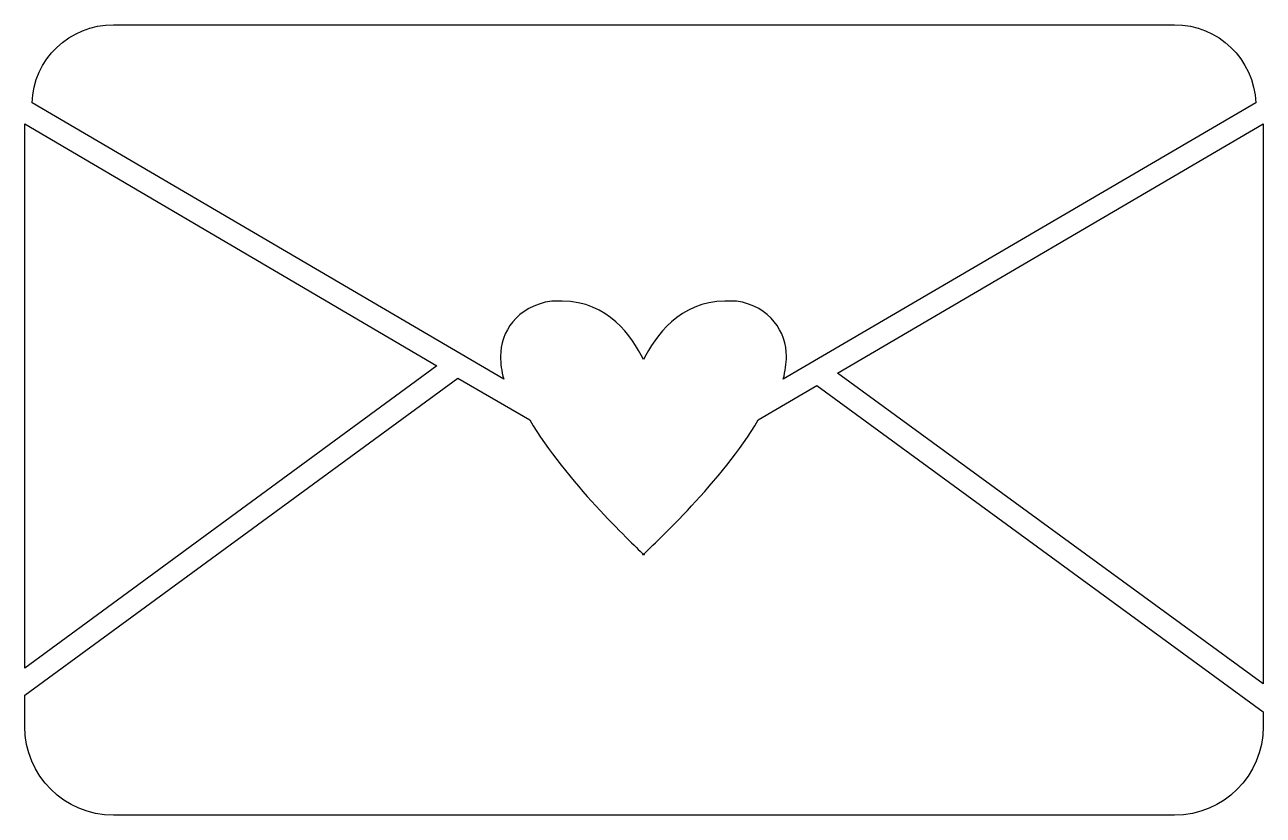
# Model space of a CAD drawing. Header units: centimetres. Extents: x -16.4 to 16.4, y -10.5 to 10.5.
import ezdxf

# ---------------------------------------------------------------- set-up
doc = ezdxf.new("R2010")
doc.units = ezdxf.units.CM
doc.header["$MEASUREMENT"] = 0
doc.layers.add('Layer 1', color=7, linetype='Continuous')

msp = doc.modelspace()

# ---------------------------------------------------------------- linework, layer by layer
at = {"layer": 'Layer 1'}
for points, knots in [([(14.04571, 10.46887), (14.04571, 10.46887), (-14.04574, 10.46887), (-14.04574, 10.46887), (-14.04574, 10.46887), (-15.20564, 10.46887), (-16.17262, 9.55736), (-16.20034, 8.39708), (-16.20034, 8.39708), (-16.20034, 8.39708), (-3.71521, 1.0772), (-3.71521, 1.0772), (-3.71521, 1.0772), (-3.7703, 1.29823), (-3.798, 1.49156), (-3.798, 1.6849), (-3.798, 1.6849), (-3.798, 2.3203), (-3.38364, 3.01078), (-2.44439, 3.14902), (-2.44439, 3.14902), (-2.3616, 3.14902), (-2.25106, 3.14902), (-2.16827, 3.14902), (-2.16827, 3.14902), (-0.95291, 3.14902), (-0.31751, 2.20978), (-0.01366, 1.60208), (-0.01366, 1.60208), (0.29019, 2.20978), (0.95331, 3.14902), (2.14095, 3.14902), (2.14095, 3.14902), (2.25149, 3.14902), (2.33428, 3.14902), (2.44477, 3.14902), (2.44477, 3.14902), (3.35629, 3.01078), (3.77065, 2.32029), (3.77065, 1.6849), (3.77065, 1.6849), (3.77065, 1.49157), (3.74292, 1.29826), (3.68746, 1.0772), (3.68746, 1.0772), (3.68746, 1.0772), (16.20032, 8.39708), (16.20032, 8.39708), (16.20032, 8.39708), (16.14526, 9.55736), (15.20601, 10.46887), (14.04571, 10.46887)], [0, 0, 0, 0, 0.07142857, 0.07142857, 0.07142857, 0.07142857, 0.14285714, 0.14285714, 0.14285714, 0.14285714, 0.21428571, 0.21428571, 0.21428571, 0.21428571, 0.28571429, 0.28571429, 0.28571429, 0.28571429, 0.35714286, 0.35714286, 0.35714286, 0.35714286, 0.42857143, 0.42857143, 0.42857143, 0.42857143, 0.5, 0.5, 0.5, 0.5, 0.57142857, 0.57142857, 0.57142857, 0.57142857, 0.64285714, 0.64285714, 0.64285714, 0.64285714, 0.71428571, 0.71428571, 0.71428571, 0.71428571, 0.78571429, 0.78571429, 0.78571429, 0.78571429, 0.85714286, 0.85714286, 0.85714286, 0.85714286, 1, 1, 1, 1]), ([(-16.39365, 7.84484), (-16.39365, 7.84484), (-16.39365, -6.57405), (-16.39365, -6.57405), (-16.39365, -6.57405), (-16.39365, -6.57405), (-5.48279, 1.4365), (-5.48279, 1.4365), (-5.48279, 1.4365), (-5.48279, 1.4365), (-16.39365, 7.84484), (-16.39365, 7.84484)], [0, 0, 0, 0, 0.25, 0.25, 0.25, 0.25, 0.5, 0.5, 0.5, 0.5, 1, 1, 1, 1]), ([(16.39365, -6.98841), (16.39365, -6.98841), (16.39365, 7.84484), (16.39365, 7.84484), (16.39365, 7.84484), (16.39365, 7.84484), (5.12386, 1.24317), (5.12386, 1.24317), (5.12386, 1.24317), (5.12386, 1.24317), (16.39365, -6.98841), (16.39365, -6.98841)], [0, 0, 0, 0, 0.25, 0.25, 0.25, 0.25, 0.5, 0.5, 0.5, 0.5, 1, 1, 1, 1]), ([(3.0247, 0.00011), (2.08546, -1.6017), (0.26242, -3.28686), (0.01403, -3.53565), (0.01403, -3.53565), (0.01403, -3.53565), (0.01403, -3.56338), (0.01403, -3.56338), (0.01403, -3.56338), (0.01403, -3.56338), (0.01403, -3.56338), (0.01403, -3.56338), (0.01403, -3.56338), (0.01403, -3.56338), (-0.0137, -3.56338), (-0.0137, -3.53565), (-0.0137, -3.53565), (-0.0137, -3.56338), (-0.0137, -3.56338), (-0.0137, -3.56338), (-0.0137, -3.56338), (-0.0137, -3.56338), (-0.0137, -3.56338), (-0.04143, -3.56338), (-0.04143, -3.56338), (-0.04143, -3.56338), (-0.04143, -3.53565), (-0.04143, -3.53565), (-0.04143, -3.53565), (-0.28982, -3.28689), (-2.0855, -1.6017), (-3.02437, 0.00011), (-3.02437, 0.00011), (-3.02437, 0.00011), (-4.93056, 1.10493), (-4.93056, 1.10493), (-4.93056, 1.10493), (-4.93056, 1.10493), (-16.39365, -7.29184), (-16.39365, -7.29184), (-16.39365, -7.29184), (-16.39365, -7.29184), (-16.39365, -8.12057), (-16.39365, -8.12057), (-16.39365, -8.12057), (-16.39365, -9.41909), (-15.34389, -10.46885), (-14.04574, -10.46885), (-14.04574, -10.46885), (-14.04574, -10.46885), (14.04571, -10.46885), (14.04571, -10.46885), (14.04571, -10.46885), (15.34423, -10.46885), (16.39362, -9.41909), (16.39362, -8.12057), (16.39362, -8.12057), (16.39362, -8.12057), (16.39362, -7.73393), (16.39362, -7.73393), (16.39362, -7.73393), (16.39362, -7.73393), (4.57164, 0.91162), (4.57164, 0.91162), (4.57164, 0.91162), (4.57164, 0.91162), (3.0247, 0.00011), (3.0247, 0.00011)], [0, 0, 0, 0, 0.05555556, 0.05555556, 0.05555556, 0.05555556, 0.11111111, 0.11111111, 0.11111111, 0.11111111, 0.16666667, 0.16666667, 0.16666667, 0.16666667, 0.22222222, 0.22222222, 0.22222222, 0.22222222, 0.27777778, 0.27777778, 0.27777778, 0.27777778, 0.33333333, 0.33333333, 0.33333333, 0.33333333, 0.38888889, 0.38888889, 0.38888889, 0.38888889, 0.44444444, 0.44444444, 0.44444444, 0.44444444, 0.5, 0.5, 0.5, 0.5, 0.55555556, 0.55555556, 0.55555556, 0.55555556, 0.61111111, 0.61111111, 0.61111111, 0.61111111, 0.66666667, 0.66666667, 0.66666667, 0.66666667, 0.72222222, 0.72222222, 0.72222222, 0.72222222, 0.77777778, 0.77777778, 0.77777778, 0.77777778, 0.83333333, 0.83333333, 0.83333333, 0.83333333, 0.88888889, 0.88888889, 0.88888889, 0.88888889, 1, 1, 1, 1])]:
    msp.add_open_spline(points, degree=3, knots=knots, dxfattribs=at)

doc.saveas('drawing.dxf')
